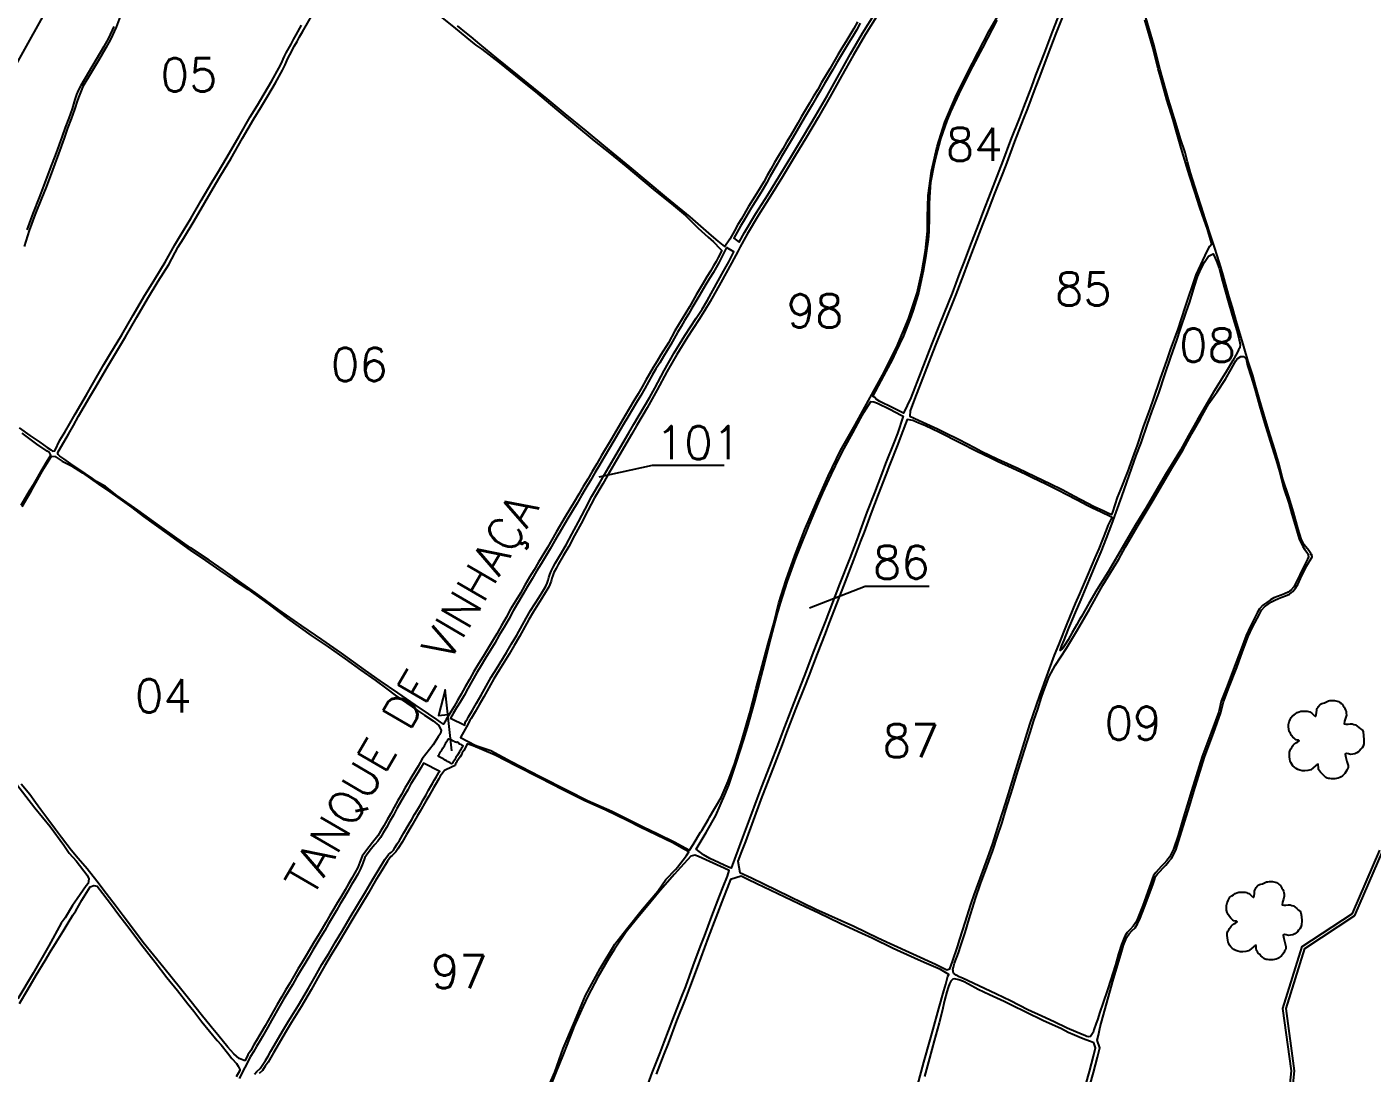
# Model space of a CAD drawing. Extents: x 736398 to 741648, y 7820208 to 7827633.
# Drawn here: x 739009 to 740327, y 7822912 to 7823938 of the extents above; entities that cross this region are included whole.
import ezdxf
from ezdxf.enums import TextEntityAlignment as Align

# ---------------------------------------------------------------- set-up
doc = ezdxf.new("R2010")
doc.units = 0
doc.linetypes.add('CONTINUO', pattern=[0])
doc.linetypes.add('LIN0', pattern=[0])
for name, color, linetype in [('0114000935', 1, 'Continuous'), ('0114000935002', 5, 'Continuous'), ('0114000935003', 5, 'Continuous'), ('0114000935004', 5, 'Continuous'), ('0114000935005', 5, 'Continuous'), ('0114000935006', 5, 'Continuous'), ('0114000935007', 5, 'Continuous'), ('0114000935008', 5, 'Continuous'), ('0114000935009', 5, 'Continuous'), ('0114000935010', 5, 'Continuous'), ('0114000935084', 5, 'Continuous'), ('0114000935085', 5, 'Continuous'), ('0114000935086', 5, 'Continuous'), ('0114000935087', 5, 'Continuous'), ('0114000935088', 5, 'Continuous'), ('0114000935089', 5, 'Continuous'), ('0114000935094', 5, 'Continuous'), ('0114000935097', 5, 'Continuous'), ('0114000935098', 5, 'Continuous'), ('0114000935100', 5, 'Continuous'), ('0114000935101', 5, 'Continuous'), ('0114000935102', 5, 'Continuous'), ('CURSOS_D_AGUA', 174, 'Continuous'), ('MATO', 3, 'Continuous'), ('TANQUE_DE_VINHAÇA', 7, 'Continuous'), ('TEXTO', 7, 'Continuous')]:
    doc.layers.add(name, color=color, linetype=linetype)
doc.styles.add('SIMPLEX', font='simplex', dxfattribs={"height": 0.2})

# ---------------------------------------------------------------- blocks, each defined once
blk = doc.blocks.new('MATO')
at = {"layer": 'MATO', "linetype": 'LIN0', "elevation": 1413.2, "flags": 128}
blk.add_lwpolyline([(737601.87, 7822485.45), (737600.99, 7822484.68), (737600, 7822483.79), (737598.91, 7822482.97), (737597.65, 7822482.62), (737596.37, 7822482.48), (737595.15, 7822482.53), (737594.15, 7822482.75), (737593.26, 7822483.1), (737592.46, 7822483.57), (737591.73, 7822484.13), (737591.09, 7822484.76), (737590.56, 7822485.44), (737590.2, 7822486.09), (737589.94, 7822486.8), (737589.77, 7822487.59), (737589.61, 7822488.64), (737589.53, 7822489.72), (737589.56, 7822490.75), (737589.82, 7822491.51), (737590.18, 7822492.17), (737590.59, 7822492.75), (737590.89, 7822493.27), (737591.24, 7822493.76), (737591.67, 7822494.23), (737592.5, 7822494.77), (737593.28, 7822495.27), (737593.84, 7822495.7), (737593.59, 7822495.87), (737593.09, 7822496), (737592.46, 7822496.14), (737592.01, 7822496.4), (737591.57, 7822496.76), (737591.1, 7822497.26), (737590.51, 7822497.99), (737589.96, 7822498.84), (737589.5, 7822499.78), (737589.25, 7822500.74), (737589.15, 7822501.75), (737589.21, 7822502.78), (737589.5, 7822503.91), (737589.9, 7822504.98), (737590.36, 7822505.91), (737590.71, 7822506.39), (737591.11, 7822506.74), (737591.58, 7822507.03), (737592.25, 7822507.51), (737592.99, 7822507.98), (737593.79, 7822508.38), (737594.58, 7822508.57), (737595.36, 7822508.67), (737596.11, 7822508.69), (737596.78, 7822508.66), (737597.39, 7822508.57), (737597.97, 7822508.42), (737598.47, 7822508.26), (737598.95, 7822508.04), (737599.43, 7822507.75), (737600.02, 7822507.11), (737600.57, 7822506.57), (737601.04, 7822506.31), (737601.28, 7822507.05), (737601.42, 7822508.03), (737601.52, 7822509.05), (737601.63, 7822509.5), (737601.75, 7822509.84), (737601.93, 7822510.15), (737602.26, 7822510.67), (737602.66, 7822511.2), (737603.14, 7822511.67), (737603.7, 7822511.94), (737604.3, 7822512.14), (737604.92, 7822512.33), (737605.5, 7822512.61), (737606.08, 7822512.87), (737606.67, 7822513.1), (737607.32, 7822513.22), (737607.97, 7822513.28), (737608.63, 7822513.28), (737609.28, 7822513.25), (737609.9, 7822513.16), (737610.49, 7822513.02), (737611.03, 7822512.8), (737611.54, 7822512.54), (737612, 7822512.22), (737612.4, 7822511.88), (737612.78, 7822511.48), (737613.12, 7822511.01), (737613.49, 7822510.42), (737613.82, 7822509.77), (737614.1, 7822509.07), (737614.33, 7822508.45), (737614.47, 7822507.75), (737614.49, 7822506.92), (737614.09, 7822505.55), (737613.73, 7822504.2), (737613.59, 7822503.08), (737614.29, 7822502.88), (737615.24, 7822502.95), (737616.28, 7822503.12), (737617.06, 7822503.03), (737617.8, 7822502.86), (737618.51, 7822502.58), (737619.26, 7822502.08), (737619.97, 7822501.51), (737620.61, 7822500.92), (737621.1, 7822500.65), (737621.48, 7822500.26), (737621.77, 7822499.59), (737622.01, 7822497.93), (737622.12, 7822496.08), (737622.09, 7822494.3), (737621.78, 7822493.29), (737621.33, 7822492.53), (737620.79, 7822491.93), (737620.29, 7822491.32), (737619.73, 7822490.79), (737619.07, 7822490.36), (737618.21, 7822490.02), (737617.29, 7822489.77), (737616.36, 7822489.63), (737615.36, 7822489.9), (737614.53, 7822490.04), (737613.98, 7822489.84), (737614.27, 7822488.37), (737614.76, 7822486.63), (737615.25, 7822484.9), (737615.21, 7822484.02), (737615.01, 7822483.35), (737614.67, 7822482.8), (737614.25, 7822482.09), (737613.77, 7822481.41), (737613.24, 7822480.79), (737612.76, 7822480.29), (737612.24, 7822479.87), (737611.67, 7822479.54), (737610.96, 7822479.28), (737610.21, 7822479.09), (737609.44, 7822478.99), (737608.67, 7822478.97), (737607.92, 7822479.02), (737607.22, 7822479.12), (737606.64, 7822479.19), (737606.1, 7822479.33), (737605.56, 7822479.59), (737604.91, 7822480.14), (737604.27, 7822480.78), (737603.66, 7822481.46), (737603.14, 7822481.99), (737602.71, 7822482.54), (737602.36, 7822483.15), (737602.25, 7822484.07), (737602.15, 7822484.97), (737601.96, 7822485.71), (737601.96, 7822485.71)], dxfattribs=at)

msp = doc.modelspace()

# ---------------------------------------------------------------- linework, layer by layer
at = {"layer": '0114000935'}
for points in [[(740050.6, 7822900.3), (740054.2, 7822913.1), (740058.2, 7822928), (740060.4, 7822937.3), (740057.8, 7822944.6), (740059, 7822949.7), (740060.6, 7822957.7), (740073.1, 7823002.5), (740077.9, 7823017.9), (740080.9, 7823028.6), (740083.7, 7823037.8), (740087, 7823045.6), (740089.1, 7823048.8), (740091.8, 7823051.8), (740094.9, 7823054.9), (740097.4, 7823058.6), (740099.4, 7823062.7), (740104.6, 7823076), (740112.7, 7823097.9), (740113.9, 7823101.7), (740115.1, 7823105), (740117, 7823107.6), (740119.5, 7823110.4), (740122.2, 7823113.3), (740125.1, 7823116.3), (740127.8, 7823119.4), (740130.6, 7823122.8), (740134.8, 7823131), (740139.3, 7823144.7), (740143.8, 7823159.3), (740148.4, 7823174.2), (740152.5, 7823188.5), (740157, 7823203.1), (740162.9, 7823222.1), (740171.8, 7823245.6), (740179.2, 7823266), (740181.7, 7823276.4), (740187.2, 7823290.9), (740194.8, 7823310.1), (740200.3, 7823325.6), (740205.9, 7823340.5), (740210.1, 7823349.5), (740214.5, 7823358), (740216.8, 7823362.3), (740219, 7823366.2), (740221.9, 7823369.3), (740225.3, 7823371.9), (740228.8, 7823374.2), (740232.1, 7823376), (740235.5, 7823377.5), (740239, 7823378.8), (740242.5, 7823380.2), (740246.2, 7823381.9), (740249.7, 7823384.4), (740252.4, 7823387.8), (740254.7, 7823391.9), (740257.1, 7823397.2), (740263.1, 7823409.3), (740268.5, 7823418.3), (740268.4, 7823420.6), (740267.4, 7823420.4), (740267.3, 7823421.7), (740265.4, 7823424.6), (740260.8, 7823430.1), (740257.8, 7823436.1), (740254.7, 7823445.6), (740250.2, 7823462.2), (740245.6, 7823477.3), (740239.8, 7823494.6), (740236.2, 7823508.9), (740232, 7823523.2), (740225.9, 7823543), (740221.3, 7823558.3), (740217.1, 7823572.5), (740213.1, 7823586.3), (740210.3, 7823596.1), (740206, 7823609.9), (740201.6, 7823624.5), (740198.9, 7823633.4), (740194.1, 7823649.8), (740190.5, 7823662.9), (740187.3, 7823673.4), (740184.9, 7823681.4), (740181.3, 7823694.4), (740178.9, 7823702.3), (740175.9, 7823712.8), (740172.8, 7823721.8), (740169.9, 7823730.7), (740163.7, 7823749.7), (740159.7, 7823762), (740156.2, 7823773.2), (740149.3, 7823794.8), (740146.3, 7823805.7), (740144.2, 7823814.6), (740139.6, 7823828.1), (740135, 7823843.3), (740127.8, 7823866.8), (740119.5, 7823895.8), (740113.6, 7823919.2), (740103.9, 7823952.6)], [(739093.9, 7823938.3), (739088.4, 7823926.6), (739083.9, 7823918.6), (739076.5, 7823906), (739068.8, 7823893), (739061.3, 7823880.5), (739059.3, 7823876), (739057.3, 7823871.4), (739055.6, 7823866.6), (739052.9, 7823857.4), (739049.8, 7823848.5), (739046.1, 7823839.2), (739042.9, 7823829.7), (739037.1, 7823814.3), (739031.2, 7823798.3), (739024.9, 7823781.6), (739020.6, 7823770.6), (739014.5, 7823755), (739008.4, 7823739)]]:
    msp.add_lwpolyline(points, dxfattribs=at)
at = {"layer": '0114000935002', "elevation": 637.6}
msp.add_lwpolyline([(739001.3, 7822980.5), (739009.4, 7822994.4), (739017.5, 7823008.3), (739026.4, 7823022.7), (739032, 7823032.3), (739034.8, 7823036.9), (739037.5, 7823041), (739044.1, 7823051.7), (739049, 7823059.7), (739053.5, 7823067.3), (739056.4, 7823071.6), (739062.4, 7823082), (739067.2, 7823089.9), (739070.6, 7823094.9), (739074.3, 7823096.2), (739077.4, 7823095.8), (739082.9, 7823088.5), (739091.4, 7823077.4), (739098.6, 7823067.7), (739109.7, 7823053.2), (739120.4, 7823039.1), (739134.2, 7823021.1), (739145.9, 7823006.2), (739156.1, 7822993.3), (739166.3, 7822980.4), (739169.2, 7822976.6), (739172.1, 7822973), (739180.2, 7822962.8), (739195.2, 7822944.5), (739199, 7822940), (739205.2, 7822932.2), (739209.6, 7822926.9), (739214, 7822921.8), (739215.8, 7822919.3), (739217.2, 7822916.1), (739217.3, 7822915.1), (739213.8, 7822908.7)], dxfattribs=at)
at = {"layer": '0114000935003'}
msp.add_lwpolyline([(739003, 7823469.1), (739011.1, 7823483.2), (739015.3, 7823489.8), (739023.6, 7823504), (739027.8, 7823511.1), (739032.1, 7823518), (739030.6, 7823520.6), (739028.3, 7823522.1), (739018.3, 7823528.9), (739004, 7823539.6)], dxfattribs=at)
at = {"layer": '0114000935004', "elevation": 637.6}
msp.add_lwpolyline([(739003.8, 7823467.7), (739012.7, 7823482.8), (739020.7, 7823496.9), (739025.3, 7823505.1), (739029.4, 7823511.8), (739032.8, 7823517.1), (739036.3, 7823516.8), (739039.3, 7823514.8), (739043.2, 7823512.2), (739052.2, 7823507.6), (739062.9, 7823500.8), (739078.7, 7823489.5), (739089.7, 7823482), (739100, 7823475.1), (739111.4, 7823466.8), (739123, 7823458.1), (739146.2, 7823441.3), (739168.5, 7823425.1), (739183.5, 7823414.7), (739197.6, 7823405.1), (739211.2, 7823396), (739225, 7823386.6), (739245.2, 7823372.5), (739263.9, 7823358.1), (739287.3, 7823341.4), (739303.8, 7823330.1), (739320.6, 7823318.3), (739336, 7823307.3), (739349.9, 7823297.7), (739361.5, 7823289.1), (739369.7, 7823282.8), (739381.1, 7823275.1), (739391.6, 7823267.9), (739398.4, 7823263.4), (739406.9, 7823257.6), (739412.3, 7823253.1), (739414.8, 7823248.3), (739413.9, 7823245.2), (739411.6, 7823241.9), (739406.7, 7823234.1), (739396.2, 7823220.3), (739392.2, 7823213.1), (739385.9, 7823203.1), (739382.5, 7823197.5), (739379.2, 7823191.6), (739375.9, 7823185.6), (739372.3, 7823179.5), (739368.7, 7823173.1), (739365.2, 7823166.9), (739361.7, 7823160.6), (739358.4, 7823154.8), (739355.3, 7823149.5), (739352.6, 7823145.1), (739350.1, 7823141.7), (739347.3, 7823138.3), (739340.7, 7823130.1), (739337.2, 7823125), (739335.1, 7823119.2), (739332.9, 7823114), (739330.2, 7823108.8), (739327, 7823103.6), (739323.7, 7823098), (739320.5, 7823092.1), (739317, 7823086), (739313.2, 7823079.7), (739309.5, 7823073.3), (739305.6, 7823066.8), (739301.6, 7823060.2), (739297.9, 7823053.8), (739294.1, 7823047.4), (739290.3, 7823041), (739282.4, 7823027.7), (739278.5, 7823021.1), (739274.3, 7823014.4), (739270.2, 7823007.5), (739266.2, 7823000.7), (739262.1, 7822993.8), (739258, 7822986.8), (739253.8, 7822979.8), (739242.1, 7822958.8), (739236.9, 7822949.8), (739234.6, 7822946.1), (739231.1, 7822940), (739228.1, 7822934.7), (739225.3, 7822930.3), (739222.5, 7822924.9), (739221.4, 7822924.7), (739216.6, 7822926.7), (739211.4, 7822931.3), (739205.6, 7822937.9), (739195.8, 7822949.9), (739189.3, 7822957.8), (739179.3, 7822969.9), (739169.5, 7822982.4), (739159.1, 7822995.3), (739142.8, 7823015.6), (739132.6, 7823028), (739122.6, 7823040.5), (739113, 7823053.3), (739103, 7823066.5), (739096.1, 7823075.6), (739086.4, 7823088.4), (739077, 7823100.7), (739067.7, 7823112.5), (739058.7, 7823122.8), (739051.8, 7823131), (739042.5, 7823143.3), (739036.7, 7823151.3), (739028.2, 7823162.7), (739022.3, 7823170.5), (739017.1, 7823177.6), (739011.3, 7823185.5), (739002.9, 7823195.6)], dxfattribs=at)
at = {"layer": '0114000935005'}
for points in [[(739101, 7823950.5), (739096.2, 7823937.4), (739090.6, 7823925.5), (739086, 7823917.3), (739078.6, 7823904.8), (739070.9, 7823891.8), (739063.5, 7823879.3), (739061.6, 7823875), (739059.7, 7823870.4), (739058, 7823865.9), (739055.2, 7823856.7), (739052.1, 7823847.7), (739048.5, 7823838.4), (739045.2, 7823828.8), (739039.5, 7823813.5), (739033.5, 7823797.4), (739027.3, 7823780.7), (739022.9, 7823769.7), (739016.8, 7823754.1), (739010.7, 7823738.2), (739005.8, 7823722.7)], [(739000.9, 7823544.9), (739011.4, 7823537.3), (739021.1, 7823530.7), (739028.5, 7823525.6), (739032, 7823523.3), (739033.8, 7823522), (739036.1, 7823522.4), (739041, 7823532.7), (739045.8, 7823540.6), (739050.6, 7823549.2), (739055.9, 7823558.2), (739066.9, 7823577.3), (739072.5, 7823587.1), (739084.1, 7823606.8), (739090, 7823616.6), (739101.7, 7823636), (739112.8, 7823655.2), (739123.3, 7823673.3), (739133.9, 7823690.7), (739144.2, 7823707.1), (739153.5, 7823724.1), (739158.5, 7823732.5), (739169.2, 7823749.9), (739179.5, 7823767.7), (739190.2, 7823785.8), (739195.4, 7823794.4), (739205, 7823810.6), (739216.6, 7823830.6), (739227.5, 7823849.6), (739234.5, 7823861), (739241.1, 7823872.2), (739248.7, 7823885.1), (739255.6, 7823897.3), (739258.1, 7823902.3), (739259.8, 7823906.1), (739261, 7823909.1), (739262.6, 7823912.4), (739267.5, 7823921), (739269.8, 7823925.4), (739272.4, 7823930.1), (739277.8, 7823939.6)]]:
    msp.add_lwpolyline(points, dxfattribs=at)
at = {"layer": '0114000935006', "elevation": 637.6}
msp.add_lwpolyline([(739408.8, 7823952.1), (739428.6, 7823936.3), (739443.4, 7823924.3), (739448.7, 7823920), (739454.5, 7823915.9), (739471.8, 7823902.5), (739492.7, 7823885.7), (739507.2, 7823874.1), (739528.2, 7823856.5), (739547.3, 7823840.6), (739564.7, 7823826.1), (739580, 7823814), (739595.9, 7823801), (739612.5, 7823787.2), (739624.5, 7823777.2), (739642.5, 7823762.8), (739654.2, 7823753), (739666.5, 7823740.7), (739676.5, 7823731.7), (739681.6, 7823727), (739688.1, 7823720.4), (739689.7, 7823718.8), (739686.3, 7823711.7), (739684.3, 7823708), (739681.6, 7823703.5), (739678.6, 7823698.4), (739675.1, 7823692.7), (739671.5, 7823686.7), (739664.8, 7823675.2), (739658, 7823663.6), (739654.5, 7823657.7), (739650.8, 7823651.8), (739647.4, 7823645.8), (739643.9, 7823639.8), (739637.4, 7823628), (739630.2, 7823616.4), (739626.3, 7823610.3), (739622.6, 7823604.1), (739619, 7823597.9), (739615.4, 7823591.5), (739611.7, 7823585), (739607.7, 7823578.2), (739603.6, 7823571.3), (739599.4, 7823564.1), (739595, 7823556.8), (739590.6, 7823549.2), (739581.4, 7823533.5), (739571.9, 7823517.6), (739567.3, 7823509.7), (739562.8, 7823502.1), (739558.4, 7823494.6), (739554, 7823487.2), (739549.6, 7823479.9), (739545.3, 7823472.5), (739540.9, 7823465.1), (739536.4, 7823457.6), (739527.5, 7823442.6), (739523.2, 7823435.2), (739518.9, 7823427.7), (739510.1, 7823413.2), (739505.7, 7823405.8), (739501.4, 7823398.4), (739496.8, 7823390.8), (739492.3, 7823382.9), (739482.8, 7823367), (739478.3, 7823358.9), (739473.7, 7823351), (739469.1, 7823343), (739464.6, 7823335.3), (739455.8, 7823320.8), (739451.2, 7823313.4), (739446.7, 7823305.9), (739442.4, 7823298.3), (739438.2, 7823290.9), (739434.4, 7823283.9), (739430.8, 7823277.7), (739427.3, 7823271.9), (739424, 7823266.5), (739419.7, 7823259.1), (739416.9, 7823254.5), (739413.9, 7823256.4), (739410.3, 7823259), (739402.3, 7823264.6), (739389.1, 7823273.4), (739372.1, 7823285.1), (739354.9, 7823296.9), (739340.6, 7823307), (739317, 7823324), (739297.7, 7823337.4), (739278.1, 7823350.8), (739255.4, 7823366.6), (739234.8, 7823381.5), (739217, 7823394.4), (739200.9, 7823405.7), (739187.1, 7823415.3), (739169.1, 7823427.3), (739153.3, 7823438.4), (739138.4, 7823448.7), (739117.2, 7823464.1), (739096.8, 7823478.6), (739085.5, 7823487.4), (739076.9, 7823492.1), (739072.8, 7823495.3), (739059.6, 7823504.3), (739051.7, 7823509.7), (739044.7, 7823514.6), (739041, 7823517.2), (739039.7, 7823518, -0.406413), (739039.2, 7823521.3), (739044.6, 7823530.8), (739049.2, 7823538.6), (739054.1, 7823547.2), (739059.3, 7823556.2), (739070.3, 7823575.3), (739076, 7823585), (739087.6, 7823604.7), (739093.5, 7823614.5), (739105.1, 7823634), (739116.2, 7823653.2), (739126.8, 7823671.3), (739137.3, 7823688.6), (739147.7, 7823705), (739157, 7823722.1), (739162, 7823730.4), (739172.6, 7823747.8), (739183, 7823765.6), (739193.6, 7823783.8), (739198.8, 7823792.4), (739208.4, 7823808.5), (739220, 7823828.6), (739230.9, 7823847.6), (739237.9, 7823858.9), (739244.6, 7823870.2), (739252.2, 7823883.1), (739259.1, 7823895.4), (739261.8, 7823900.6), (739263.5, 7823904.5), (739264.6, 7823907.5), (739266.2, 7823910.5), (739271, 7823919.1), (739273.4, 7823923.5), (739275.9, 7823928.2), (739278.8, 7823933.1), (739288.5, 7823949.8)], format="xyb", dxfattribs=at)
at = {"layer": '0114000935007', "elevation": 637.6}
msp.add_lwpolyline([(739822.9, 7823942.9), (739819.2, 7823936.2), (739815.4, 7823929.6), (739811.5, 7823923.3), (739807.6, 7823916.9), (739803.7, 7823910.4), (739799.7, 7823903.7), (739795.6, 7823896.8), (739787.7, 7823883.2), (739783.8, 7823876.4), (739779.7, 7823869.8), (739775.7, 7823863), (739771.8, 7823856.5), (739768, 7823850), (739764.3, 7823843.6), (739760.7, 7823837.3), (739757.1, 7823831.1), (739753.3, 7823824.7), (739749.5, 7823818.2), (739745.5, 7823811.5), (739741.5, 7823804.8), (739737.9, 7823798.4), (739734.4, 7823792.2), (739730.9, 7823786.1), (739727.5, 7823780.1), (739723.8, 7823774.1), (739719.9, 7823768), (739716.1, 7823761.9), (739709.2, 7823749.8), (739705.6, 7823744), (739702.3, 7823738), (739697.6, 7823729.7), (739692.9, 7823722.7), (739686.1, 7823727.8), (739679.6, 7823733.3), (739658.8, 7823751.8), (739635.7, 7823770.6), (739599.5, 7823800.6), (739574.2, 7823821.4), (739556.7, 7823835.8), (739544.9, 7823845.7), (739536.4, 7823852.5), (739518.5, 7823867.2), (739505.1, 7823878), (739491, 7823889.4), (739477.7, 7823900.3), (739469.2, 7823907), (739452.6, 7823920.8), (739444, 7823928.1), (739439.6, 7823931.7), (739430.8, 7823938.8)], dxfattribs=at)
at = {"layer": '0114000935008'}
msp.add_lwpolyline([(740042.4, 7823360.1), (740040.1, 7823356.2), (740037.8, 7823352.2), (740035.6, 7823348.1), (740033.4, 7823344.2), (740029.3, 7823337), (740025.8, 7823331.4), (740024, 7823328.9), (740021.4, 7823326.5), (740022.2, 7823328.5), (740023.2, 7823331.4), (740025.3, 7823336.8), (740027, 7823340.9), (740030, 7823348.5), (740033.8, 7823357.6), (740036.5, 7823364), (740042, 7823376.7), (740050.3, 7823396.2), (740056, 7823409.6), (740061.7, 7823423.2), (740067.1, 7823436.8), (740072.2, 7823450.4), (740082, 7823477.5), (740086.8, 7823491.6), (740091.4, 7823504.7), (740095.9, 7823517.7), (740100.8, 7823530.3), (740107.2, 7823548.4), (740111.5, 7823560.6), (740118.1, 7823578.7), (740124, 7823596.8), (740129.9, 7823614), (740135.9, 7823630.8), (740139.6, 7823641.8), (740145.1, 7823658.2), (740148.5, 7823668.5), (740153.2, 7823683.7), (740156.2, 7823692.8), (740159.4, 7823700.4), (740163.1, 7823707.2), (740165, 7823710.3), (740166.9, 7823713.2), (740171.6, 7823715.5), (740173.6, 7823711.3), (740174.7, 7823708.2), (740177.3, 7823701.3), (740180.8, 7823688.5), (740185.9, 7823670), (740190.3, 7823655.2), (740194.7, 7823640.3), (740196.8, 7823632.8), (740198.1, 7823626.4), (740197.7, 7823623.2), (740196.5, 7823621.3), (740195, 7823618.5), (740190.8, 7823611), (740184.6, 7823600.5), (740172.7, 7823581.5), (740167.4, 7823572.1), (740155.9, 7823552.3), (740147.5, 7823537.4), (740139.4, 7823523.1), (740130.6, 7823508.7), (740124.7, 7823499.1), (740106.3, 7823467.2), (740094.9, 7823449.1), (740082.3, 7823427.3), (740068.5, 7823403.7), (740057.5, 7823386.1), (740049.6, 7823372.8), (740042.4, 7823360.1)], close=True, dxfattribs=at)
at = {"layer": '0114000935009'}
msp.add_lwpolyline([(739922.6, 7823006.8), (739919.5, 7823008.5), (739917.1, 7823010.3), (739916.3, 7823014), (739916.9, 7823016.4), (739918.1, 7823020.1), (739921.7, 7823030.2), (739923.9, 7823036.6), (739926.1, 7823043.3), (739928.3, 7823050.1), (739932.4, 7823063.7), (739938.8, 7823084.4), (739943.5, 7823098), (739948.3, 7823111.1), (739955.4, 7823130.7), (739960.2, 7823144.6), (739964.6, 7823158.1), (739968.3, 7823170.6), (739975, 7823191.9), (739978.8, 7823204), (739982.7, 7823216.6), (739986.5, 7823228.8), (739992, 7823246.2), (739995.8, 7823257.9), (739999.5, 7823269.2), (740003.3, 7823280.8), (740005.3, 7823286.4), (740010.8, 7823301.1), (740016.5, 7823311.9), (740027.8, 7823328.8), (740038.5, 7823346.8), (740049.8, 7823366.4), (740063.5, 7823390.7), (740079, 7823416.2), (740085.6, 7823428.3), (740097.9, 7823449.4), (740111.6, 7823472.4), (740121.7, 7823489.6), (740132, 7823506.9), (740141.9, 7823523.1), (740150.6, 7823539.2), (740159.1, 7823554), (740167.2, 7823568.8), (740175.3, 7823580), (740183.5, 7823592.7), (740189.2, 7823602.3), (740192.5, 7823608.2), (740193.9, 7823610.6), (740195.2, 7823612.6), (740198.5, 7823614.9), (740201.6, 7823614.8), (740203.8, 7823612.6), (740205.3, 7823606), (740208.8, 7823595), (740212.4, 7823583), (740217, 7823566.5), (740222, 7823549.7), (740227.5, 7823531.7), (740233.4, 7823513.3), (740236.6, 7823502), (740240.4, 7823486.5), (740245.6, 7823470.9), (740248.7, 7823460.3), (740251.8, 7823449.4), (740255.9, 7823436.2), (740259.3, 7823428.7), (740261.2, 7823425.8), (740264.2, 7823421.8), (740265, 7823418.3), (740264.1, 7823416), (740261.5, 7823411), (740256.4, 7823400.8), (740252.6, 7823393), (740250.5, 7823389.1), (740248, 7823386.1), (740245, 7823383.9), (740241.6, 7823382.3), (740238.2, 7823381), (740234.6, 7823379.6), (740231.1, 7823378.1), (740227.6, 7823376.2), (740224, 7823373.7), (740220.3, 7823371), (740217.1, 7823367.5), (740214.8, 7823363.4), (740212.5, 7823359), (740208.1, 7823350.5), (740203.8, 7823341.4), (740198.2, 7823326.4), (740192.6, 7823310.9), (740185.1, 7823291.7), (740179.5, 7823277.1), (740177, 7823266.6), (740169.7, 7823246.4), (740160.7, 7823222.8), (740154.8, 7823203.8), (740150.3, 7823189.2), (740146.2, 7823174.9), (740141.6, 7823160), (740137.1, 7823145.4), (740132.7, 7823131.9), (740128.6, 7823124.1), (740126.1, 7823120.9), (740123.4, 7823117.9), (740120.5, 7823114.9), (740117.8, 7823111.9), (740115.2, 7823109.1), (740113, 7823106.1), (740111.7, 7823102.4), (740110.5, 7823098.6), (740102.5, 7823076.8), (740097.3, 7823063.6), (740095.4, 7823059.8), (740093.1, 7823056.4), (740090.2, 7823053.3), (740087.2, 7823050.2), (740084.9, 7823046.7), (740081.5, 7823038.5), (740078.7, 7823029.2), (740075.7, 7823018.5), (740070.9, 7823003.2), (740067.9, 7822994.1), (740063.5, 7822980.5), (740060.5, 7822972.1), (740058.2, 7822964.8), (740056.9, 7822961.3), (740054.6, 7822954.7), (740054, 7822952.1), (740051.3, 7822948.4), (740049.4, 7822948.1), (740047.8, 7822948.4), (740045.7, 7822949.3), (740043, 7822950.3), (740028.5, 7822956.5), (740015.8, 7822962.6), (740003.5, 7822968.2), (739989.9, 7822974.4), (739972.7, 7822983.3), (739959.1, 7822989.8), (739941.8, 7822998), (739925.8, 7823005.5)], close=True, dxfattribs=at)
at = {"layer": '0114000935010'}
msp.add_lwpolyline([(740046.8, 7822901.3), (740050.3, 7822914.1), (740054.3, 7822928.9), (740056.3, 7822937.1), (740054.6, 7822942.1), (740051.2, 7822943.3), (740046.8, 7822945), (740042.5, 7822946.7), (740035.6, 7822949.6), (740029.5, 7822952.4), (740023, 7822955.7), (740004.7, 7822964), (739988.6, 7822971.7), (739973.9, 7822978.9), (739966.5, 7822982.6), (739952.2, 7822989.2), (739941.2, 7822994.4), (739931.7, 7822999.6), (739926.8, 7823002.1), (739922.3, 7823004), (739917.9, 7823004.9), (739916.3, 7823004.5), (739914.3, 7823002.6), (739913, 7822999.9), (739911.7, 7822996.2), (739910.5, 7822992.2), (739908.2, 7822983.6), (739905.7, 7822973.1), (739902.8, 7822961.7), (739898, 7822944.2), (739893.3, 7822927.2), (739888.4, 7822909)], dxfattribs=at)
at = {"layer": '0114000935084', "linetype": 'CONTINUO', "elevation": 625.1}
msp.add_lwpolyline([(740021.3, 7823952.3), (740013.7, 7823932.8), (740005.7, 7823912), (739997.5, 7823890.4), (739993.3, 7823879.4), (739985.6, 7823859.2), (739981.6, 7823848.7), (739973, 7823826.8), (739965.4, 7823806.5), (739961.5, 7823796.4), (739953.4, 7823776.1), (739945.5, 7823755.4), (739941.7, 7823745.4), (739934.3, 7823726.1), (739926.6, 7823706.3), (739922.8, 7823696.4), (739915.6, 7823676.8), (739903.6, 7823647.1), (739895.4, 7823626.5), (739875, 7823574.3), (739867.9, 7823559.3), (739856.7, 7823564.9), (739844.8, 7823570.7), (739841.1, 7823573), (739839.7, 7823574.6), (739837.8, 7823575.6), (739848.8, 7823595.7), (739857, 7823611.4), (739860.9, 7823619.2), (739868.3, 7823634.9), (739874.5, 7823651), (739877.4, 7823659.2), (739882.7, 7823675.7), (739886, 7823691.1), (739887.6, 7823698.7), (739890.3, 7823713.7), (739892.5, 7823729.3), (739893.1, 7823736.8), (739893.5, 7823751.2), (739893.4, 7823764.2), (739893.6, 7823771), (739894.8, 7823785.5), (739898, 7823802.4), (739900, 7823810.9), (739904.7, 7823828.1), (739910.9, 7823845.7), (739914.5, 7823854.5), (739922.6, 7823872.3), (739931.4, 7823890), (739936, 7823899), (739945.7, 7823917.3), (739955.1, 7823935.6), (739959.9, 7823944.3)], dxfattribs=at)
at = {"layer": '0114000935085', "linetype": 'CONTINUO', "elevation": 625.1}
msp.add_lwpolyline([(740025.1, 7823950.8), (740017.4, 7823931.4), (740009.4, 7823910.6), (740001.2, 7823889), (739997.1, 7823878), (739989.4, 7823857.8), (739985.3, 7823847.3), (739976.7, 7823825.4), (739969.1, 7823805), (739965.2, 7823794.9), (739957.1, 7823774.6), (739949.3, 7823754), (739945.5, 7823744), (739938, 7823724.6), (739930.3, 7823704.9), (739926.6, 7823695), (739919.3, 7823675.4), (739907.3, 7823645.6), (739899.1, 7823625.1), (739878.8, 7823572.9), (739874.5, 7823561.4), (739874, 7823556.4), (739887, 7823550.3), (739901.2, 7823543.8), (739908.3, 7823540.4), (739922.5, 7823533.3), (739937.4, 7823525.5), (739944.8, 7823521.8), (739959.8, 7823514.6), (739973.5, 7823508.3), (739980.1, 7823505.2), (740005.3, 7823493.2), (740011.4, 7823490.2), (740023.4, 7823484.3), (740035.7, 7823477.8), (740041.9, 7823474.5), (740054.7, 7823467.7), (740063.8, 7823463.7), (740066.8, 7823462.3), (740068.2, 7823461.7), (740072.2, 7823459.8), (740073, 7823462.3), (740077.9, 7823476.5), (740080.9, 7823484.4), (740087.8, 7823501.7), (740094.2, 7823519.1), (740097.3, 7823527.9), (740103.3, 7823545.8), (740109.9, 7823563.6), (740113.1, 7823572.9), (740119.7, 7823592.2), (740126.3, 7823611.4), (740129.7, 7823621.3), (740137.1, 7823641.7), (740144.2, 7823662.9), (740154.9, 7823694.7), (740163.6, 7823713.7), (740166.5, 7823719.9), (740168.1, 7823722.9), (740170.2, 7823725.1), (740169, 7823729.3), (740165.9, 7823739.4), (740160.6, 7823754.3), (740158.1, 7823761.7), (740153.5, 7823776), (740148.4, 7823792.2), (740145.8, 7823800.8), (740140.3, 7823819.1), (740135, 7823837.2), (740132.2, 7823846.7), (740126.2, 7823866.3), (740120.4, 7823886.7), (740117.7, 7823896.8), (740112.6, 7823916.7), (740104.5, 7823944.8)], dxfattribs=at)
at = {"layer": '0114000935086', "linetype": 'CONTINUO', "elevation": 608.4}
msp.add_lwpolyline([(739865.6, 7823557.4), (739867.6, 7823556.2), (739862, 7823539.2), (739858.6, 7823530.3), (739850.4, 7823509.8), (739846.8, 7823500.1), (739839.4, 7823481), (739832.1, 7823462.1), (739825.5, 7823444.1), (739822.2, 7823435.1), (739815.2, 7823417), (739805.3, 7823391.5), (739798.4, 7823373.8), (739791, 7823354.6), (739787.3, 7823344.9), (739779.5, 7823325), (739771.3, 7823303.2), (739767.1, 7823292.4), (739758.4, 7823270.5), (739749.6, 7823247.5), (739745.3, 7823236), (739736.6, 7823213.1), (739728.4, 7823192.2), (739724.4, 7823181.9), (739716.9, 7823161.5), (739709.1, 7823140.8), (739705.4, 7823131), (739698.9, 7823113.3), (739696.3, 7823114.2), (739678.2, 7823122.8), (739671.9, 7823126.3), (739664.7, 7823131.8), (739670.6, 7823141.7), (739674.5, 7823148.4), (739684, 7823165), (739692.6, 7823184.4), (739696.6, 7823194.6), (739704, 7823216.1), (739711.3, 7823239.3), (739714.9, 7823251.2), (739721.9, 7823275.8), (739728.4, 7823301), (739731.6, 7823313.5), (739737.8, 7823338.3), (739744.2, 7823361.8), (739747.5, 7823373.1), (739754.1, 7823394.5), (739762.5, 7823417.2), (739766.8, 7823428.4), (739775.8, 7823450.6), (739784.7, 7823471.3), (739788.9, 7823481.1), (739797.2, 7823499.3), (739805.5, 7823516.4), (739809.7, 7823524.5), (739818.3, 7823540), (739825.7, 7823553.9), (739829.2, 7823560), (739835.9, 7823570.6), (739839, 7823570.4), (739842.6, 7823568.9), (739854.5, 7823563)], close=True, dxfattribs=at)
at = {"layer": '0114000935087', "linetype": 'CONTINUO', "elevation": 608.4}
msp.add_lwpolyline([(739906.4, 7823015.7), (739910.4, 7823013.7), (739913.5, 7823014.6), (739916.1, 7823021.9), (739920.9, 7823036.2), (739923.3, 7823043.8), (739928.4, 7823059.9), (739934, 7823077.8), (739937.1, 7823087.2), (739944.3, 7823106.7), (739952, 7823127.3), (739955.5, 7823137.4), (739961.8, 7823157.3), (739967.9, 7823176.6), (739970.9, 7823186.3), (739976.7, 7823205.4), (739982.6, 7823224.5), (739991.8, 7823254.1), (739998.2, 7823273), (740001.6, 7823282.5), (740008.5, 7823301.6), (740016.1, 7823321.9), (740020.1, 7823332.1), (740028.5, 7823352.7), (740036.7, 7823372.7), (740040.8, 7823382.2), (740048.7, 7823400.4), (740056, 7823417.6), (740059.7, 7823426.4), (740066.9, 7823444.4), (740068.5, 7823449), (740072.4, 7823456.9), (740071.1, 7823457.5), (740061.7, 7823462.3), (740052.5, 7823466.4), (740047.9, 7823468.7), (740038.7, 7823473.5), (740026.7, 7823479.9), (740020.4, 7823483), (740007.5, 7823489.5), (739994.4, 7823495.9), (739987.8, 7823499), (739974.5, 7823505.2), (739960.7, 7823511.6), (739953.6, 7823515), (739939.1, 7823522), (739923.7, 7823529.9), (739902.7, 7823540.6), (739889.4, 7823546.7), (739883, 7823549.5), (739877.1, 7823552.1), (739871.5, 7823553.1), (739865.8, 7823537.8), (739862.3, 7823528.8), (739854.2, 7823508.3), (739850.5, 7823498.7), (739843.1, 7823479.6), (739835.8, 7823460.7), (739829.3, 7823442.7), (739825.9, 7823433.7), (739819, 7823415.6), (739809, 7823390), (739802.1, 7823372.4), (739794.8, 7823353.2), (739791, 7823343.4), (739783.2, 7823323.5), (739775, 7823301.8), (739770.8, 7823290.9), (739762.1, 7823269.1), (739753.4, 7823246.1), (739749, 7823234.6), (739740.3, 7823211.6), (739732.1, 7823190.8), (739728.2, 7823180.5), (739720.7, 7823160.1), (739712.9, 7823139.4), (739709.1, 7823129.6), (739705.5, 7823120.3), (739707.6, 7823109), (739718.9, 7823103.7), (739731, 7823098), (739781.9, 7823073.2), (739794.4, 7823067.4), (739819.2, 7823056.4), (739842.9, 7823044.9), (739854.8, 7823039.4), (739899.2, 7823019.1)], close=True, dxfattribs=at)
at = {"layer": '0114000935088', "linetype": 'CONTINUO', "elevation": 625.3}
msp.add_lwpolyline([(739614.6, 7822893.8), (739621.7, 7822912.8), (739629.4, 7822932.3), (739633.4, 7822942.7), (739641.8, 7822965.1), (739650.3, 7822986.9), (739654.4, 7822997.3), (739661.9, 7823017.5), (739669, 7823036.9), (739672.7, 7823046.7), (739680.1, 7823066.4), (739687.6, 7823085.8), (739691.3, 7823095), (739695.5, 7823105.6), (739697, 7823111), (739692, 7823113.2), (739677.7, 7823119.7), (739666.9, 7823124.7), (739663.3, 7823126), (739659.4, 7823125.2), (739649.3, 7823114.1), (739643.4, 7823107.3), (739629.5, 7823091.3), (739615.6, 7823074.7), (739608.9, 7823066.6), (739596.2, 7823050.8), (739584.7, 7823033.9), (739579.1, 7823025), (739568.2, 7823006.6), (739558.5, 7822987.8), (739553.9, 7822978.1), (739545.1, 7822958.5), (739537.9, 7822939.9), (739534.2, 7822930.8), (739527, 7822912.9), (739519.2, 7822893.5)], dxfattribs=at)
at = {"layer": '0114000935089', "linetype": 'CONTINUO', "elevation": 623.9}
msp.add_lwpolyline([(739881.7, 7822900), (739887.9, 7822923.3), (739894.1, 7822944.9), (739897, 7822955.4), (739902.7, 7822975.6), (739907.5, 7822993.2), (739909.3, 7822999.5), (739911.3, 7823007.3), (739912.5, 7823009.2), (739904.1, 7823013.9), (739888.1, 7823020.9), (739878.8, 7823025.1), (739857.8, 7823034.7), (739837.2, 7823044.6), (739827, 7823049.4), (739806.5, 7823058.8), (739784.2, 7823069.4), (739772.3, 7823075), (739724.1, 7823098), (739715.2, 7823102.3), (739708.9, 7823105.3), (739698.5, 7823102.3), (739695, 7823093.6), (739691.4, 7823084.4), (739683.8, 7823065), (739676.4, 7823045.3), (739672.8, 7823035.6), (739665.6, 7823016.1), (739658.1, 7822995.9), (739654.1, 7822985.4), (739645.5, 7822963.7), (739637.1, 7822941.3), (739633.1, 7822930.9), (739625.4, 7822911.3)], dxfattribs=at)
at = {"layer": '0114000935094'}
msp.add_lwpolyline([(738998.7, 7823195.2), (739016.4, 7823172.4), (739031.4, 7823154), (739044.9, 7823135.8), (739049.9, 7823128.1), (739056.8, 7823120.6), (739067.8, 7823106.5), (739069.3, 7823102.7), (739068.5, 7823098.4), (739066.5, 7823096), (739057.8, 7823083.3), (739053.3, 7823076.7), (739046.2, 7823064.7), (739042.2, 7823059.5), (739030.2, 7823037.1), (739014.6, 7823010.4), (738999.6, 7822985.1)], dxfattribs=at)
at = {"layer": '0114000935097', "elevation": 632.2}
msp.add_lwpolyline([(739515.5, 7822888.8), (739526, 7822913.5), (739534.4, 7822936.7), (739544.8, 7822960.9), (739556.2, 7822988.6), (739570.7, 7823014.9), (739585.1, 7823038.8), (739596.6, 7823054), (739612.2, 7823073.2), (739627.1, 7823090.8), (739635, 7823102.3), (739644.8, 7823112.3), (739646.5, 7823114.2), (739655.2, 7823125.6), (739657.4, 7823129.3), (739652.7, 7823131.9), (739641.7, 7823138), (739626.1, 7823145.7), (739609.7, 7823153.5), (739596.9, 7823160), (739576.2, 7823170), (739555, 7823179.5), (739534, 7823190), (739511, 7823201.7), (739487.8, 7823213.7), (739467.5, 7823224.1), (739446.1, 7823233.2), (739440.3, 7823235.1), (739438.3, 7823230.9), (739436.8, 7823228.6), (739435.4, 7823226.2), (739434.8, 7823225), (739433.2, 7823222.4), (739431.7, 7823220.1), (739430.2, 7823217.7), (739429.5, 7823216.5), (739428.8, 7823215.5), (739428.3, 7823214), (739425.6, 7823212.5), (739418.1, 7823209.1), (739414.9, 7823205.1), (739413.8, 7823203.4), (739412.4, 7823201), (739409.1, 7823195.3), (739407.2, 7823192), (739402.5, 7823183.8), (739399.8, 7823178.9), (739394, 7823169.1), (739391.3, 7823164.3), (739388.6, 7823159.6), (739385.8, 7823155.1), (739380.6, 7823146.3), (739376.3, 7823138.7), (739372.2, 7823132.2), (739370.1, 7823129.2), (739368, 7823126.9), (739366.5, 7823125.6), (739365.4, 7823124.6), (739362, 7823120.1), (739356.5, 7823110.9), (739350.1, 7823100.4), (739343.1, 7823088.5), (739335.7, 7823076.1), (739328.2, 7823063.6), (739320.8, 7823051.4), (739313.7, 7823039.6), (739307, 7823028.2), (739300.3, 7823017.4), (739293.7, 7823005.8), (739287.1, 7822994.1), (739277.5, 7822977.3), (739267.5, 7822961.8), (739261.6, 7822952), (739256, 7822941.9), (739250.2, 7822932.3), (739247.6, 7822927.7), (739245, 7822923.3), (739242.3, 7822919.1), (739239.4, 7822915.1), (739236.3, 7822911.9)], dxfattribs=at)
at = {"layer": '0114000935098', "elevation": 637.6}
msp.add_lwpolyline([(739843, 7823950.2), (739830.5, 7823930.1), (739824.4, 7823920), (739818.5, 7823909.9), (739807, 7823889.4), (739795.7, 7823868.8), (739784.2, 7823849.1), (739772.7, 7823829.7), (739761, 7823810.3), (739749.2, 7823791), (739737.4, 7823771.8), (739725.7, 7823753.3), (739714.8, 7823734.7), (739707.9, 7823722.3), (739705.7, 7823718.3), (739699.2, 7823706.3), (739694.1, 7823696.9), (739688.8, 7823687.4), (739678.3, 7823668.6), (739673, 7823659.5), (739667.3, 7823650.7), (739661.6, 7823642.1), (739656.2, 7823633.6), (739645.6, 7823616.7), (739636, 7823599.7), (739626.6, 7823582.2), (739621.7, 7823573.3), (739616.5, 7823564.5), (739611.4, 7823555.7), (739606.3, 7823546.9), (739601.3, 7823538.3), (739586.5, 7823513.2), (739577.4, 7823497.6), (739573.1, 7823490.1), (739565.1, 7823476.4), (739558.4, 7823463.9), (739551.8, 7823451.2), (739545.3, 7823439.4), (739539.8, 7823428.7), (739534.4, 7823419.3), (739529.5, 7823411), (739527.3, 7823407), (739525.3, 7823403.2), (739524, 7823400), (739523.1, 7823397.5), (739522.4, 7823394.6), (739521.3, 7823391.3), (739519.8, 7823388.4), (739516.7, 7823383.2), (739513.2, 7823377.4), (739505, 7823364.2), (739500.7, 7823356.9), (739491.4, 7823340.3), (739486.3, 7823331.6), (739481.3, 7823323.1), (739471.5, 7823307.2), (739466.3, 7823298.9), (739461.4, 7823290.1), (739456.5, 7823281.3), (739452, 7823273.5), (739447.9, 7823266.5), (739444.2, 7823260), (739442.9, 7823257.9), (739441.6, 7823255.8), (739441.1, 7823254.8), (739433.5, 7823241.3), (739447.9, 7823233.8), (739451.5, 7823232.7), (739463.5, 7823228.5), (739483.3, 7823217.7), (739511.6, 7823203.2), (739539, 7823189.5), (739558.1, 7823179.7), (739582.1, 7823169), (739612.6, 7823153.9), (739627, 7823147), (739643.1, 7823139.1), (739658.3, 7823130.9), (739661.6, 7823136.4), (739669, 7823148.5), (739670.2, 7823150.3), (739676.8, 7823161.3), (739677.6, 7823163.2), (739689.2, 7823182.4), (739696, 7823198.5), (739702.7, 7823216.3), (739709.3, 7823238.5), (739717.2, 7823265.4), (739723.6, 7823289.6), (739729.4, 7823311.5), (739735.3, 7823333.4), (739740.9, 7823353.1), (739745.7, 7823373.5), (739752.9, 7823396), (739761.3, 7823419.6), (739771.3, 7823445.1), (739782.7, 7823471.6), (739794, 7823497.4), (739806.3, 7823522.8), (739820.5, 7823547.7), (739833.5, 7823571.8), (739847.2, 7823596.4), (739861.2, 7823623.6), (739873, 7823651.8), (739881.5, 7823677.2), (739885.8, 7823697.8), (739889.5, 7823718.7), (739891.6, 7823737.6), (739891.6, 7823751.4), (739892, 7823772.4), (739895.4, 7823796.4), (739900.8, 7823820.7), (739908.4, 7823844.3), (739919, 7823869), (739930.3, 7823892.1), (739941.2, 7823912.9), (739951.8, 7823934.1), (739965.5, 7823957.5)], dxfattribs=at)
at = {"layer": '0114000935100', "elevation": 637.6}
msp.add_lwpolyline([(739825.5, 7823941.4), (739821.8, 7823934.7), (739817.9, 7823928.1), (739814.1, 7823921.8), (739810.2, 7823915.4), (739806.3, 7823908.9), (739802.2, 7823902.2), (739798.2, 7823895.3), (739790.2, 7823881.7), (739786.3, 7823874.9), (739782.3, 7823868.2), (739778.3, 7823861.5), (739774.4, 7823854.9), (739770.5, 7823848.5), (739766.9, 7823842.2), (739763.3, 7823835.8), (739759.7, 7823829.6), (739755.9, 7823823.2), (739752, 7823816.6), (739748, 7823810), (739744.1, 7823803.3), (739740.5, 7823796.9), (739737, 7823790.8), (739733.5, 7823784.6), (739730.1, 7823778.5), (739726.3, 7823772.5), (739722.5, 7823766.4), (739718.7, 7823760.3), (739711.7, 7823748.3), (739708.2, 7823742.5), (739704.9, 7823736.5), (739701.5, 7823730.6), (739706.9, 7823726.7), (739712.2, 7823736.2), (739723.1, 7823754.8), (739734.8, 7823773.3), (739746.7, 7823792.6), (739758.5, 7823811.9), (739770.1, 7823831.2), (739781.6, 7823850.6), (739793.1, 7823870.3), (739804.4, 7823890.8), (739815.9, 7823911.4), (739821.8, 7823921.6), (739827.9, 7823931.7), (739840.5, 7823951.8)], dxfattribs=at)
at = {"layer": '0114000935101', "elevation": 637.6}
msp.add_lwpolyline([(739694.4, 7823721.7), (739689, 7823710.4), (739686.9, 7823706.5), (739684.2, 7823702), (739681.2, 7823696.8), (739677.7, 7823691.2), (739674.1, 7823685.2), (739667.4, 7823673.6), (739660.5, 7823662.1), (739657.1, 7823656.2), (739653.4, 7823650.2), (739650, 7823644.3), (739646.5, 7823638.3), (739640, 7823626.5), (739632.8, 7823614.8), (739628.9, 7823608.7), (739625.2, 7823602.6), (739621.6, 7823596.4), (739618, 7823590), (739614.3, 7823583.4), (739610.3, 7823576.7), (739606.1, 7823569.8), (739602, 7823562.6), (739597.6, 7823555.3), (739593.2, 7823547.7), (739584, 7823532), (739574.5, 7823516), (739569.8, 7823508.2), (739565.4, 7823500.6), (739561, 7823493.1), (739556.6, 7823485.7), (739552.2, 7823478.4), (739547.9, 7823471), (739543.5, 7823463.5), (739539, 7823456), (739530.1, 7823441.1), (739525.8, 7823433.7), (739521.4, 7823426.2), (739512.6, 7823411.6), (739508.3, 7823404.3), (739503.9, 7823396.9), (739499.4, 7823389.2), (739494.9, 7823381.4), (739485.4, 7823365.5), (739481, 7823357.4), (739476.3, 7823349.5), (739471.7, 7823341.5), (739467.2, 7823333.7), (739458.3, 7823319.2), (739453.8, 7823311.9), (739449.3, 7823304.4), (739445, 7823296.9), (739440.8, 7823289.5), (739437.1, 7823282.5), (739433.4, 7823276.1), (739429.8, 7823270.3), (739426.6, 7823265), (739423.9, 7823260.4), (739437.8, 7823253.6), (739438.2, 7823255.8), (739439, 7823257.3), (739440.4, 7823259.5), (739441.6, 7823261.5), (739445.3, 7823268), (739449.4, 7823275), (739453.9, 7823282.7), (739458.7, 7823291.6), (739463.8, 7823300.5), (739468.9, 7823308.8), (739478.8, 7823324.6), (739483.7, 7823333.1), (739488.8, 7823341.8), (739498.1, 7823358.4), (739502.4, 7823365.8), (739510.7, 7823379), (739514.2, 7823384.8), (739517.2, 7823389.8), (739518.5, 7823392.5), (739519.5, 7823395.5), (739520.3, 7823398.3), (739521.1, 7823401.1), (739522.6, 7823404.4), (739524.6, 7823408.4), (739526.9, 7823412.5), (739531.8, 7823420.8), (739537.2, 7823430.2), (739542.7, 7823440.8), (739549.2, 7823452.7), (739555.7, 7823465.3), (739562.5, 7823477.9), (739570.5, 7823491.7), (739574.8, 7823499.1), (739583.9, 7823514.7), (739598.7, 7823539.8), (739603.7, 7823548.4), (739608.8, 7823557.2), (739614, 7823566), (739619.1, 7823574.8), (739624, 7823583.6), (739633.3, 7823601.1), (739643, 7823618.2), (739653.7, 7823635.2), (739659.1, 7823643.8), (739664.7, 7823652.3), (739670.4, 7823661.1), (739675.7, 7823670.1), (739686.2, 7823688.9), (739691.5, 7823698.3), (739696.6, 7823707.7), (739701.7, 7823717.2)], close=True, dxfattribs=at)
at = {"layer": '0114000935102', "elevation": 637.6}
msp.add_lwpolyline([(739231.7, 7822911.5), (739234.1, 7822913.9), (739237.1, 7822917), (739239.8, 7822920.8), (739242.4, 7822924.9), (739245, 7822929.2), (739247.6, 7822933.8), (739253.4, 7822943.4), (739259, 7822953.5), (739265, 7822963.4), (739274.9, 7822978.9), (739284.5, 7822995.6), (739291.1, 7823007.2), (739297.8, 7823018.9), (739304.4, 7823029.8), (739311.1, 7823041.2), (739318.2, 7823053), (739325.6, 7823065.2), (739333.1, 7823077.7), (739340.5, 7823090), (739347.5, 7823101.9), (739354, 7823112.5), (739359.5, 7823121.7), (739363.1, 7823126.6), (739364.6, 7823127.9), (739365.9, 7823129), (739367.8, 7823131.1), (739369.7, 7823133.8), (739371.7, 7823137.1), (739373.7, 7823140.3), (739378, 7823147.8), (739383.2, 7823156.7), (739386, 7823161.1), (739388.7, 7823165.8), (739391.4, 7823170.6), (739394.3, 7823175.5), (739397.2, 7823180.4), (739399.9, 7823185.3), (739402.4, 7823189.7), (739404.6, 7823193.5), (739406.5, 7823196.8), (739408.3, 7823199.8), (739409.9, 7823202.5), (739411.2, 7823204.9), (739412.5, 7823206.9), (739413.5, 7823208.1), (739397.4, 7823216.3), (739394.8, 7823211.6), (739391.7, 7823206.7), (739388.4, 7823201.5), (739385.1, 7823196), (739381.9, 7823190.1), (739378.5, 7823184.1), (739374.9, 7823178), (739371.3, 7823171.7), (739367.8, 7823165.4), (739364.3, 7823159.2), (739361, 7823153.3), (739357.8, 7823148), (739355.1, 7823143.5), (739352.5, 7823139.8), (739349.6, 7823136.4), (739346.5, 7823132.5), (739343.1, 7823128.3), (739339.8, 7823123.6), (739337.9, 7823118.1), (739335.6, 7823112.7), (739332.9, 7823107.3), (739329.6, 7823102), (739326.3, 7823096.5), (739323.1, 7823090.6), (739319.5, 7823084.5), (739315.8, 7823078.2), (739312.1, 7823071.8), (739308.2, 7823065.3), (739304.2, 7823058.7), (739300.5, 7823052.2), (739296.7, 7823045.9), (739292.8, 7823039.5), (739288.9, 7823032.9), (739285, 7823026.2), (739281, 7823019.5), (739276.9, 7823012.8), (739272.8, 7823006), (739268.8, 7822999.1), (739264.6, 7822992.2), (739260.5, 7822985.2), (739256.4, 7822978.3), (739248.5, 7822964.1), (739244.7, 7822957.4), (739239.5, 7822948.2), (739237.2, 7822944.5), (739233.7, 7822938.5), (739230.7, 7822933.2), (739227.9, 7822928.8), (739216.5, 7822907.2)], dxfattribs=at)
at = {"layer": 'CURSOS_D_AGUA'}
for points in [[(738882.4, 7823664.3), (738925.8, 7823757.1), (738982.4, 7823872.4), (739048.5, 7823991.3), (739093.6, 7824092.7), (739140, 7824202.2), (739203.2, 7824271.1), (739264.2, 7824450)], [(740090.9, 7821806.2), (740010.3, 7821885.4), (740052.4, 7821963.2), (740077, 7822030.7), (740068.5, 7822057.3), (740100.9, 7822092.1), (740180.4, 7822163.2), (740175, 7822304.5), (740157.4, 7822341.1), (740165.7, 7822421), (740178.6, 7822549.7), (740195, 7822648.8), (740212.2, 7822798.6), (740240.8, 7822843.4), (740248.4, 7822914.6), (740239.9, 7822975.9), (740258.8, 7823036.5), (740308, 7823069), (740334.9, 7823131)], [(740093.6, 7821807.8), (740014, 7821885.9), (740055.2, 7821962), (740080.2, 7822030.6), (740071.9, 7822056.6), (740103, 7822090), (740183.5, 7822161.9), (740178, 7822305.3), (740160.5, 7822341.7), (740168.6, 7822420.7), (740181.6, 7822549.3), (740198, 7822648.4), (740215.1, 7822797.6), (740243.7, 7822842.4), (740251.4, 7822914.7), (740243, 7822975.6), (740261.4, 7823034.6), (740310.4, 7823067), (740337.9, 7823130.3)]]:
    msp.add_lwpolyline(points, dxfattribs=at)
at = {"layer": 'TANQUE_DE_VINHAÇA', "elevation": 632.2}
msp.add_lwpolyline([(739435.7, 7823232.4), (739435, 7823231.3), (739434.3, 7823230.1), (739433.6, 7823228.9), (739432.8, 7823227.7), (739432.2, 7823226.5), (739430.6, 7823224), (739429.1, 7823221.7), (739428.3, 7823220.4), (739427.6, 7823219.2), (739427, 7823218.1), (739426.2, 7823216.9), (739425.8, 7823216.1), (739425.2, 7823215.7), (739424.6, 7823215.9), (739423.4, 7823216.5), (739422.1, 7823217.1), (739421, 7823217.9), (739419.8, 7823218.6), (739418.6, 7823219.3), (739417.2, 7823220), (739415.9, 7823220.8), (739414.6, 7823221.5), (739413.4, 7823222.1), (739412.2, 7823222.7), (739411.8, 7823223), (739412.2, 7823223.8), (739412.7, 7823224.8), (739413.3, 7823226), (739414.1, 7823227.3), (739414.9, 7823228.4), (739415.7, 7823229.7), (739416.3, 7823230.8), (739417, 7823232), (739417.9, 7823233.2), (739418.5, 7823234.5), (739419.1, 7823235.8), (739419.7, 7823236.9), (739420.5, 7823238), (739421.1, 7823238.9), (739421.6, 7823239.8), (739422, 7823240.2), (739423.1, 7823239.8), (739424, 7823239.3), (739425.1, 7823238.6), (739426.3, 7823238.2), (739427.5, 7823237.6), (739428.7, 7823237.2), (739429.7, 7823236.7), (739430.3, 7823237), (739431.1, 7823236.9), (739431.6, 7823236.3), (739431.6, 7823235.8), (739432, 7823235.5), (739432.8, 7823235.1), (739433.8, 7823234.7), (739434.6, 7823234.2), (739435.4, 7823233.9), (739435.9, 7823233.5), (739436, 7823233.1)], close=True, dxfattribs=at)
at = {"layer": 'TEXTO'}
for points in [[(739569.7, 7823496.9), (739621.8, 7823508.4), (739692.1, 7823508.4)], [(739425.1, 7823228.3), (739418.7, 7823288.2), (739412.2, 7823262.9), (739421.3, 7823263.9)]]:
    msp.add_lwpolyline(points, dxfattribs=at)
at = {"layer": 'TEXTO', "linetype": 'Continuous'}
msp.add_lwpolyline([(739775.8, 7823368.5), (739830.5, 7823389.8), (739893.1, 7823389.8)], dxfattribs=at)

# ---------------------------------------------------------------- block references
at = {"layer": 'MATO', "xscale": 2.239684877590782, "yscale": 2.239684877590782, "zscale": 2.239684877590782}
for p in [(-911721.9, -9696687.1), (-911782.8, -9696864.5)]:
    msp.add_blockref('MATO', p, dxfattribs=at)

# ---------------------------------------------------------------- texts
at = {"layer": 'TEXTO', "linetype": 'Continuous', "style": 'SIMPLEX'}
for s, p in [('05', (739139.6, 7823874.6)), ('84', (739909.4, 7823806.5)), ('85', (740016.4, 7823664.7)), ('98', (739753.4, 7823643.3)), ('08', (740138.2, 7823609.7)), ('06', (739306.6, 7823590.7)), ('86', (739837.9, 7823396.8)), ('04', (739114.4, 7823265.9)), ('09', (740065.1, 7823239.1)), ('97', (739404.7, 7822995.6))]:
    msp.add_text(s, height=32.5, dxfattribs=at).set_placement(p)
at = {"layer": 'TEXTO', "style": 'SIMPLEX'}
msp.add_text('101', height=32.5, dxfattribs=at).set_placement((739625.1, 7823514))
at = {"layer": 'TEXTO', "linetype": 'Continuous', "style": 'SIMPLEX'}
msp.add_text('87', height=32.5, dxfattribs=at).set_placement((739847.4, 7823254.5), align=Align.TOP_LEFT)
at = {"layer": 'TEXTO', "insert": (739249.9, 7823082.6), "char_height": 32.5, "width": 571.615, "attachment_point": 1, "rotation": 59.7857, "style": 'SIMPLEX'}
msp.add_mtext('{\\Fsimplex;\\W0.93029; }TANQUE DE VINHAÇA', dxfattribs=at)

doc.saveas('drawing.dxf')
